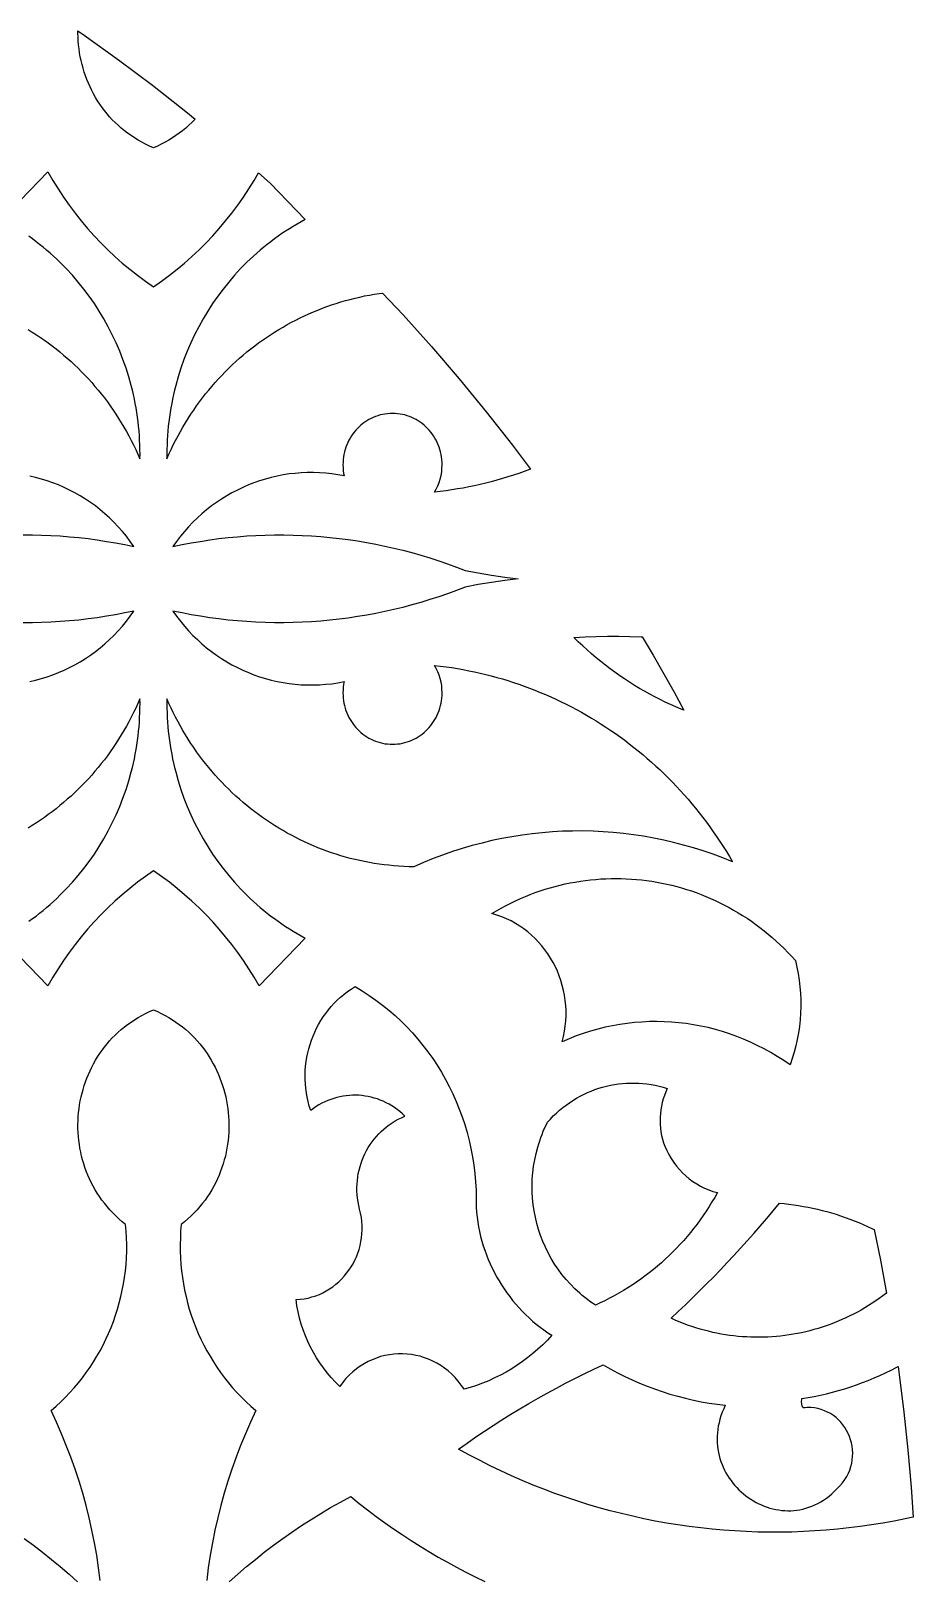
# Model space of a CAD drawing. Extents: x 1908 to 2928, y -299 to 721.
# Drawn here: x 2518.7 to 2602.2, y 216.8 to 363.3 of the extents above; entities that cross this region are included whole.
import ezdxf

# ---------------------------------------------------------------- set-up
doc = ezdxf.new("R2010")
doc.units = 0
doc.layers.add('BITMAP_LAYER', color=18, linetype='CONTINUOUS')

msp = doc.modelspace()

# ---------------------------------------------------------------- linework, layer by layer
at = {"layer": 'BITMAP_LAYER'}
for points in [[(2523.75, 362.9), (2527.01, 360.57), (2530.22, 358.16), (2533.38, 355.68), (2534.25, 354.96), (2534.2, 354.9), (2533.93, 354.63), (2533.65, 354.37), (2533.36, 354.11), (2533.06, 353.86), (2532.75, 353.62), (2532.43, 353.4), (2532.1, 353.18), (2531.76, 352.97), (2531.41, 352.77), (2531.05, 352.58), (2530.68, 352.4), (2530.3, 352.24), (2529.92, 352.4), (2529.55, 352.58), (2529.19, 352.77), (2528.85, 352.97), (2528.51, 353.18), (2528.18, 353.4), (2527.86, 353.62), (2527.55, 353.86), (2527.25, 354.11), (2526.96, 354.37), (2526.68, 354.63), (2526.41, 354.9), (2526.15, 355.18), (2525.91, 355.47), (2525.67, 355.77), (2525.44, 356.07), (2525.23, 356.38), (2525.02, 356.7), (2524.82, 357.02), (2524.64, 357.35), (2524.46, 357.68), (2524.3, 358.02), (2524.15, 358.36), (2524.01, 358.71), (2523.88, 359.06), (2523.76, 359.41), (2523.65, 359.77), (2523.55, 360.13), (2523.46, 360.5), (2523.38, 360.86), (2523.32, 361.23), (2523.26, 361.61), (2523.22, 361.98), (2523.19, 362.35), (2523.17, 362.73), (2523.16, 363.1), (2523.16, 363.31)], [(2575.41, 305.97), (2576.47, 305.93), (2576.58, 305.93), (2577.61, 304.19), (2579.56, 300.74), (2580.52, 298.97), (2580.25, 299.07), (2579.75, 299.29), (2579.25, 299.51), (2578.75, 299.75), (2578.26, 299.99), (2577.77, 300.24), (2577.28, 300.5), (2576.8, 300.77), (2576.32, 301.05), (2575.85, 301.33), (2575.38, 301.63), (2574.91, 301.94), (2574.45, 302.25), (2573.99, 302.57), (2573.54, 302.9), (2573.09, 303.25), (2572.65, 303.59), (2572.22, 303.95), (2571.78, 304.32), (2571.36, 304.69), (2570.94, 305.08), (2570.52, 305.47), (2570.11, 305.87), (2571.17, 305.93), (2572.23, 305.97), (2573.29, 305.99), (2574.35, 305.99)], [(2574.59, 283.04), (2575.07, 283.02), (2575.55, 282.99), (2576.03, 282.95), (2576.51, 282.91), (2576.99, 282.85), (2577.47, 282.78), (2577.95, 282.7), (2578.42, 282.61), (2578.9, 282.51), (2579.37, 282.4), (2579.84, 282.28), (2580.3, 282.15), (2580.77, 282.01), (2581.23, 281.86), (2581.69, 281.7), (2582.14, 281.53), (2582.59, 281.35), (2583.04, 281.16), (2583.49, 280.96), (2583.93, 280.74), (2584.37, 280.52), (2584.8, 280.29), (2585.23, 280.05), (2585.66, 279.8), (2586.08, 279.54), (2586.5, 279.27), (2586.91, 278.99), (2587.32, 278.7), (2587.72, 278.4), (2588.11, 278.09), (2588.5, 277.77), (2588.89, 277.45), (2589.27, 277.11), (2589.64, 276.76), (2590.01, 276.4), (2590.37, 276.04), (2590.73, 275.66), (2591.07, 275.27), (2591.22, 274.66), (2591.34, 274.04), (2591.43, 273.42), (2591.5, 272.79), (2591.55, 272.17), (2591.58, 271.54), (2591.58, 270.91), (2591.56, 270.29), (2591.52, 269.66), (2591.45, 269.04), (2591.36, 268.42), (2591.25, 267.8), (2591.11, 267.19), (2590.95, 266.58), (2590.77, 265.98), (2590.57, 265.38), (2589.97, 265.8), (2589.36, 266.19), (2588.74, 266.56), (2588.11, 266.91), (2587.47, 267.24), (2586.83, 267.55), (2586.17, 267.83), (2585.52, 268.09), (2584.85, 268.33), (2584.18, 268.55), (2583.5, 268.74), (2582.82, 268.92), (2582.13, 269.07), (2581.44, 269.19), (2580.75, 269.3), (2580.05, 269.38), (2579.36, 269.44), (2578.66, 269.48), (2577.96, 269.49), (2577.25, 269.49), (2576.55, 269.45), (2575.85, 269.4), (2575.15, 269.32), (2574.45, 269.22), (2573.76, 269.1), (2573.06, 268.95), (2572.37, 268.78), (2571.69, 268.59), (2571, 268.37), (2570.33, 268.13), (2569.65, 267.87), (2568.99, 267.58), (2569.11, 268.08), (2569.21, 268.57), (2569.28, 269.06), (2569.33, 269.56), (2569.36, 270.05), (2569.36, 270.54), (2569.33, 271.02), (2569.29, 271.5), (2569.22, 271.98), (2569.13, 272.45), (2569.01, 272.91), (2568.88, 273.37), (2568.72, 273.82), (2568.54, 274.25), (2568.35, 274.68), (2568.13, 275.1), (2567.9, 275.51), (2567.64, 275.9), (2567.37, 276.29), (2567.08, 276.66), (2566.77, 277.01), (2566.44, 277.35), (2566.1, 277.67), (2565.74, 277.98), (2565.37, 278.27), (2564.98, 278.54), (2564.58, 278.79), (2564.16, 279.02), (2563.72, 279.23), (2563.28, 279.42), (2562.82, 279.58), (2562.34, 279.73), (2562.79, 279.99), (2563.23, 280.24), (2563.68, 280.48), (2564.13, 280.71), (2564.59, 280.93), (2565.05, 281.14), (2565.51, 281.34), (2565.97, 281.53), (2566.44, 281.7), (2566.91, 281.87), (2567.38, 282.02), (2567.85, 282.16), (2568.33, 282.29), (2568.8, 282.41), (2569.28, 282.53), (2569.76, 282.62), (2570.24, 282.71), (2570.72, 282.79), (2571.2, 282.86), (2571.69, 282.92), (2572.17, 282.96), (2572.65, 283), (2573.14, 283.02), (2573.62, 283.04), (2574.1, 283.04)], [(2550.07, 272.4), (2550.73, 271.97), (2551.37, 271.52), (2551.99, 271.05), (2552.59, 270.56), (2553.18, 270.06), (2553.75, 269.53), (2554.3, 268.98), (2554.82, 268.42), (2555.33, 267.84), (2555.82, 267.24), (2556.29, 266.62), (2556.74, 265.99), (2557.16, 265.35), (2557.57, 264.69), (2557.95, 264.02), (2558.31, 263.33), (2558.65, 262.64), (2558.96, 261.93), (2559.26, 261.21), (2559.53, 260.48), (2559.77, 259.74), (2559.99, 258.99), (2560.19, 258.23), (2560.36, 257.46), (2560.51, 256.68), (2560.63, 255.9), (2560.72, 255.11), (2560.79, 254.32), (2560.84, 253.52), (2560.85, 252.72), (2560.84, 251.91), (2560.88, 251.44), (2560.94, 250.97), (2561, 250.51), (2561.08, 250.06), (2561.18, 249.6), (2561.28, 249.15), (2561.4, 248.71), (2561.53, 248.26), (2561.68, 247.83), (2561.83, 247.4), (2562, 246.97), (2562.18, 246.55), (2562.37, 246.14), (2562.58, 245.73), (2562.79, 245.33), (2563.02, 244.94), (2563.25, 244.55), (2563.5, 244.17), (2563.76, 243.8), (2564.03, 243.44), (2564.31, 243.08), (2564.6, 242.73), (2564.9, 242.4), (2565.21, 242.07), (2565.53, 241.75), (2565.86, 241.43), (2566.2, 241.13), (2566.55, 240.84), (2566.91, 240.56), (2567.27, 240.29), (2567.65, 240.03), (2568.03, 239.78), (2567.6, 239.32), (2567.16, 238.88), (2566.7, 238.46), (2566.23, 238.06), (2565.74, 237.67), (2565.25, 237.3), (2564.74, 236.95), (2564.22, 236.62), (2563.69, 236.3), (2563.15, 236.01), (2562.6, 235.74), (2562.04, 235.48), (2561.47, 235.25), (2560.89, 235.04), (2560.3, 234.84), (2559.71, 234.67), (2559.58, 234.87), (2559.44, 235.07), (2559.16, 235.44), (2558.86, 235.79), (2558.54, 236.11), (2558.2, 236.41), (2557.86, 236.68), (2557.5, 236.92), (2557.13, 237.15), (2556.74, 237.34), (2556.35, 237.52), (2555.96, 237.66), (2555.55, 237.79), (2555.14, 237.88), (2554.73, 237.96), (2554.31, 238), (2553.89, 238.03), (2553.47, 238.02), (2553.05, 237.99), (2552.64, 237.94), (2552.22, 237.86), (2551.81, 237.76), (2551.41, 237.63), (2551.01, 237.47), (2550.62, 237.29), (2550.24, 237.09), (2549.87, 236.86), (2549.52, 236.6), (2549.17, 236.32), (2548.84, 236.01), (2548.52, 235.68), (2548.37, 235.5), (2548.22, 235.32), (2548.08, 235.13), (2547.94, 234.93), (2547.53, 235.35), (2547.13, 235.78), (2546.76, 236.23), (2546.4, 236.69), (2546.06, 237.16), (2545.75, 237.65), (2545.45, 238.16), (2545.18, 238.67), (2544.93, 239.2), (2544.7, 239.74), (2544.49, 240.29), (2544.3, 240.85), (2544.14, 241.41), (2544, 241.99), (2543.89, 242.57), (2543.8, 243.16), (2544.19, 243.19), (2544.57, 243.24), (2544.94, 243.31), (2545.31, 243.41), (2545.67, 243.52), (2546.01, 243.66), (2546.35, 243.81), (2546.67, 243.99), (2546.98, 244.18), (2547.28, 244.38), (2547.57, 244.61), (2547.85, 244.85), (2548.11, 245.1), (2548.36, 245.37), (2548.59, 245.65), (2548.81, 245.94), (2549.01, 246.25), (2549.2, 246.56), (2549.37, 246.89), (2549.52, 247.22), (2549.65, 247.57), (2549.77, 247.92), (2549.87, 248.28), (2549.95, 248.65), (2550.01, 249.02), (2550.04, 249.4), (2550.06, 249.78), (2550.06, 250.17), (2550.03, 250.56), (2549.99, 250.95), (2549.92, 251.34), (2549.82, 251.73), (2549.74, 252.08), (2549.67, 252.42), (2549.62, 252.76), (2549.59, 253.1), (2549.57, 253.44), (2549.57, 253.78), (2549.58, 254.12), (2549.61, 254.45), (2549.65, 254.78), (2549.7, 255.11), (2549.77, 255.43), (2549.86, 255.76), (2549.96, 256.07), (2550.07, 256.38), (2550.19, 256.69), (2550.33, 256.98), (2550.48, 257.28), (2550.64, 257.56), (2550.82, 257.84), (2551, 258.11), (2551.2, 258.37), (2551.41, 258.62), (2551.63, 258.86), (2551.87, 259.09), (2552.11, 259.31), (2552.36, 259.52), (2552.63, 259.72), (2552.9, 259.91), (2553.19, 260.08), (2553.48, 260.25), (2553.79, 260.39), (2554.1, 260.53), (2553.87, 260.75), (2553.63, 260.96), (2553.38, 261.15), (2553.13, 261.34), (2552.87, 261.51), (2552.61, 261.66), (2552.34, 261.81), (2552.06, 261.94), (2551.78, 262.05), (2551.5, 262.16), (2551.21, 262.25), (2550.92, 262.33), (2550.63, 262.39), (2550.34, 262.44), (2550.04, 262.48), (2549.74, 262.51), (2549.44, 262.52), (2549.15, 262.51), (2548.85, 262.5), (2548.55, 262.47), (2548.25, 262.43), (2547.96, 262.37), (2547.67, 262.3), (2547.38, 262.22), (2547.09, 262.12), (2546.8, 262.01), (2546.52, 261.89), (2546.25, 261.75), (2545.97, 261.6), (2545.71, 261.44), (2545.45, 261.26), (2545.19, 261.07), (2545.06, 261.49), (2544.95, 261.91), (2544.86, 262.33), (2544.78, 262.75), (2544.73, 263.18), (2544.69, 263.6), (2544.67, 264.02), (2544.66, 264.45), (2544.68, 264.87), (2544.71, 265.28), (2544.76, 265.7), (2544.83, 266.11), (2544.91, 266.52), (2545.01, 266.92), (2545.13, 267.32), (2545.26, 267.72), (2545.41, 268.1), (2545.57, 268.48), (2545.75, 268.86), (2545.94, 269.22), (2546.15, 269.58), (2546.38, 269.93), (2546.61, 270.27), (2546.87, 270.6), (2547.14, 270.91), (2547.42, 271.22), (2547.71, 271.52), (2548.02, 271.8), (2548.34, 272.07), (2548.68, 272.33), (2549.03, 272.57), (2549.39, 272.8)], [(2576.25, 263.66), (2576.64, 263.63), (2577.02, 263.59), (2577.41, 263.53), (2577.79, 263.46), (2578.18, 263.37), (2578.56, 263.27), (2578.94, 263.15), (2578.8, 262.83), (2578.67, 262.5), (2578.56, 262.17), (2578.46, 261.83), (2578.39, 261.48), (2578.33, 261.14), (2578.29, 260.79), (2578.26, 260.44), (2578.26, 260.09), (2578.27, 259.74), (2578.3, 259.39), (2578.34, 259.05), (2578.41, 258.7), (2578.49, 258.36), (2578.59, 258.02), (2578.7, 257.68), (2578.89, 257.28), (2579.09, 256.89), (2579.31, 256.52), (2579.56, 256.16), (2579.82, 255.81), (2580.1, 255.49), (2580.39, 255.18), (2580.7, 254.89), (2581.03, 254.61), (2581.37, 254.36), (2581.73, 254.13), (2582.1, 253.92), (2582.48, 253.72), (2582.87, 253.56), (2583.27, 253.41), (2583.69, 253.29), (2583.44, 252.84), (2583.18, 252.41), (2582.91, 251.98), (2582.64, 251.55), (2582.35, 251.13), (2582.06, 250.72), (2581.77, 250.32), (2581.46, 249.92), (2581.15, 249.53), (2580.83, 249.14), (2580.5, 248.77), (2580.16, 248.4), (2579.82, 248.03), (2579.47, 247.68), (2579.12, 247.33), (2578.76, 246.99), (2578.39, 246.65), (2578.01, 246.33), (2577.63, 246.01), (2577.24, 245.7), (2576.85, 245.4), (2576.45, 245.1), (2576.04, 244.82), (2575.63, 244.54), (2575.22, 244.27), (2574.79, 244.01), (2574.36, 243.76), (2573.93, 243.52), (2573.49, 243.29), (2573.05, 243.06), (2572.6, 242.84), (2572.15, 242.64), (2571.88, 242.81), (2571.63, 242.99), (2571.38, 243.18), (2571.13, 243.37), (2570.89, 243.56), (2570.66, 243.77), (2570.2, 244.18), (2569.77, 244.62), (2569.36, 245.07), (2568.98, 245.54), (2568.62, 246.03), (2568.28, 246.53), (2567.97, 247.05), (2567.68, 247.58), (2567.41, 248.12), (2567.17, 248.67), (2566.96, 249.23), (2566.76, 249.8), (2566.6, 250.38), (2566.46, 250.97), (2566.35, 251.56), (2566.26, 252.16), (2566.2, 252.76), (2566.16, 253.37), (2566.15, 253.97), (2566.17, 254.58), (2566.22, 255.19), (2566.29, 255.8), (2566.4, 256.41), (2566.53, 257.01), (2566.69, 257.61), (2566.78, 257.91), (2566.87, 258.21), (2566.98, 258.51), (2567.09, 258.8), (2567.21, 259.1), (2567.34, 259.39), (2567.47, 259.68), (2567.61, 259.96), (2567.88, 260.26), (2568.16, 260.55), (2568.45, 260.83), (2568.75, 261.09), (2569.06, 261.35), (2569.37, 261.59), (2569.69, 261.81), (2570.01, 262.03), (2570.35, 262.23), (2570.69, 262.42), (2571.03, 262.6), (2571.38, 262.76), (2571.74, 262.91), (2572.09, 263.05), (2572.46, 263.17), (2572.83, 263.28), (2573.2, 263.38), (2573.57, 263.46), (2573.95, 263.53), (2574.33, 263.59), (2574.71, 263.63), (2575.09, 263.66), (2575.48, 263.67), (2575.86, 263.67)], [(2590.02, 252.25), (2590.47, 252.19), (2590.93, 252.14), (2591.38, 252.07), (2591.83, 251.99), (2592.28, 251.91), (2592.72, 251.82), (2593.17, 251.72), (2593.61, 251.61), (2594.05, 251.49), (2594.49, 251.37), (2594.93, 251.24), (2595.36, 251.1), (2595.79, 250.95), (2596.22, 250.79), (2596.65, 250.63), (2597.07, 250.46), (2597.49, 250.28), (2597.91, 250.09), (2598.32, 249.9), (2598.52, 249.8), (2599.12, 246.89), (2599.7, 243.77), (2599.69, 243.76), (2599.36, 243.51), (2599.02, 243.27), (2598.68, 243.04), (2598.34, 242.81), (2598, 242.59), (2597.65, 242.38), (2597.29, 242.17), (2596.94, 241.98), (2596.58, 241.79), (2596.22, 241.61), (2595.85, 241.43), (2595.48, 241.27), (2595.11, 241.11), (2594.74, 240.96), (2594.36, 240.81), (2593.98, 240.68), (2593.6, 240.55), (2593.22, 240.43), (2592.83, 240.32), (2592.44, 240.21), (2592.05, 240.12), (2591.66, 240.03), (2591.27, 239.95), (2590.87, 239.88), (2590.48, 239.81), (2590.08, 239.76), (2589.68, 239.71), (2589.28, 239.67), (2588.88, 239.64), (2588.48, 239.61), (2588.08, 239.6), (2587.68, 239.59), (2587.27, 239.59), (2586.87, 239.6), (2586.47, 239.62), (2586.06, 239.64), (2585.66, 239.68), (2585.26, 239.72), (2584.85, 239.77), (2584.45, 239.83), (2584.05, 239.9), (2583.65, 239.98), (2583.25, 240.06), (2582.85, 240.16), (2582.45, 240.26), (2582.05, 240.37), (2581.66, 240.49), (2581.26, 240.62), (2580.87, 240.75), (2580.48, 240.9), (2580.08, 241.05), (2579.7, 241.22), (2579.31, 241.39), (2579.99, 242.03), (2580.67, 242.67), (2581.34, 243.32), (2582.01, 243.98), (2582.67, 244.64), (2583.32, 245.3), (2583.97, 245.98), (2584.61, 246.66), (2585.25, 247.34), (2585.88, 248.03), (2586.51, 248.73), (2587.13, 249.43), (2587.75, 250.13), (2588.36, 250.85), (2588.96, 251.56), (2589.56, 252.29)], [(2573.55, 236.6), (2574.23, 236.23), (2574.92, 235.89), (2575.62, 235.56), (2576.32, 235.26), (2577.03, 234.97), (2577.75, 234.7), (2578.47, 234.45), (2579.2, 234.22), (2579.94, 234.01), (2580.68, 233.82), (2581.42, 233.65), (2582.17, 233.49), (2582.92, 233.36), (2583.68, 233.25), (2584.44, 233.16), (2584.29, 232.83), (2584.15, 232.49), (2584.03, 232.16), (2583.93, 231.83), (2583.85, 231.5), (2583.78, 231.18), (2583.73, 230.85), (2583.69, 230.53), (2583.67, 230.22), (2583.67, 229.9), (2583.68, 229.59), (2583.7, 229.29), (2583.74, 228.99), (2583.79, 228.69), (2583.86, 228.4), (2583.93, 228.11), (2584.03, 227.83), (2584.13, 227.55), (2584.24, 227.28), (2584.37, 227.01), (2584.5, 226.76), (2584.65, 226.5), (2584.81, 226.26), (2584.98, 226.02), (2585.15, 225.79), (2585.34, 225.57), (2585.53, 225.36), (2585.73, 225.15), (2585.94, 224.95), (2586.16, 224.76), (2586.39, 224.58), (2586.62, 224.41), (2586.86, 224.25), (2587.1, 224.1), (2587.35, 223.96), (2587.6, 223.83), (2587.86, 223.71), (2588.13, 223.61), (2588.4, 223.51), (2588.67, 223.42), (2588.94, 223.35), (2589.22, 223.29), (2589.5, 223.24), (2589.78, 223.2), (2590.07, 223.18), (2590.35, 223.17), (2590.64, 223.17), (2590.92, 223.19), (2591.21, 223.22), (2591.5, 223.26), (2591.78, 223.32), (2592.07, 223.4), (2592.35, 223.49), (2592.63, 223.59), (2592.91, 223.71), (2593.19, 223.85), (2593.47, 224), (2593.74, 224.17), (2594.01, 224.35), (2594.27, 224.55), (2594.53, 224.77), (2594.78, 225.01), (2595.03, 225.26), (2595.27, 225.54), (2595.52, 225.82), (2595.74, 226.11), (2595.93, 226.4), (2596.09, 226.71), (2596.22, 227.02), (2596.33, 227.34), (2596.41, 227.66), (2596.46, 227.98), (2596.49, 228.31), (2596.5, 228.63), (2596.48, 228.95), (2596.44, 229.27), (2596.38, 229.59), (2596.3, 229.89), (2596.19, 230.2), (2596.07, 230.49), (2595.92, 230.77), (2595.76, 231.04), (2595.57, 231.3), (2595.37, 231.55), (2595.16, 231.77), (2594.92, 231.99), (2594.67, 232.18), (2594.41, 232.36), (2594.13, 232.51), (2593.83, 232.64), (2593.53, 232.75), (2593.21, 232.84), (2592.88, 232.9), (2592.53, 232.93), (2592.18, 232.93), (2592, 232.92), (2591.82, 232.9), (2591.77, 233), (2591.73, 233.11), (2591.7, 233.22), (2591.67, 233.33), (2591.66, 233.44), (2591.66, 233.55), (2591.67, 233.67), (2591.69, 233.78), (2592.27, 233.88), (2592.86, 233.99), (2593.44, 234.11), (2594.03, 234.24), (2594.6, 234.39), (2595.17, 234.55), (2595.74, 234.72), (2596.31, 234.9), (2596.87, 235.09), (2597.43, 235.3), (2597.98, 235.51), (2598.53, 235.74), (2599.07, 235.98), (2599.61, 236.23), (2600.14, 236.49), (2600.67, 236.76), (2600.79, 236.83), (2600.9, 236.08), (2601.35, 232.5), (2601.72, 228.93), (2602.03, 225.39), (2602.21, 222.56), (2601.48, 222.4), (2600.42, 222.19), (2599.35, 222), (2598.28, 221.82), (2597.21, 221.67), (2596.14, 221.54), (2595.06, 221.42), (2593.99, 221.32), (2592.91, 221.25), (2591.83, 221.19), (2590.75, 221.15), (2589.67, 221.13), (2588.59, 221.13), (2587.51, 221.15), (2586.43, 221.19), (2585.34, 221.25), (2584.26, 221.32), (2583.19, 221.42), (2582.11, 221.54), (2581.03, 221.67), (2579.96, 221.83), (2578.88, 222), (2577.81, 222.19), (2576.74, 222.41), (2575.68, 222.64), (2574.61, 222.89), (2573.55, 223.16), (2572.5, 223.45), (2571.44, 223.76), (2570.39, 224.09), (2569.35, 224.44), (2568.31, 224.81), (2567.27, 225.2), (2566.24, 225.6), (2565.21, 226.03), (2564.19, 226.48), (2563.18, 226.94), (2562.17, 227.43), (2561.16, 227.94), (2560.17, 228.46), (2559.18, 229.01), (2559.99, 229.58), (2560.81, 230.15), (2561.63, 230.7), (2562.47, 231.25), (2563.3, 231.78), (2564.15, 232.31), (2565, 232.82), (2565.85, 233.32), (2566.71, 233.82), (2567.58, 234.3), (2568.45, 234.77), (2569.32, 235.24), (2570.21, 235.69), (2571.09, 236.13), (2571.99, 236.56), (2572.88, 236.98)]]:
    msp.add_lwpolyline(points, close=True, dxfattribs=at)
for points in [[(2515.94, 345.45), (2520.31, 349.97), (2520.78, 349.16), (2521.28, 348.36), (2521.79, 347.57), (2522.33, 346.8), (2522.89, 346.05), (2523.47, 345.32), (2524.06, 344.61), (2524.68, 343.91), (2525.32, 343.24), (2525.98, 342.58), (2526.66, 341.95), (2527.35, 341.33), (2528.06, 340.74), (2528.79, 340.17), (2529.54, 339.62), (2530.3, 339.09), (2530.3, 339.09), (2530.3, 339.09), (2530.31, 339.09), (2530.31, 339.09), (2531.07, 339.62), (2531.82, 340.17), (2532.55, 340.74), (2533.26, 341.33), (2533.95, 341.95), (2534.63, 342.58), (2535.29, 343.24), (2535.92, 343.91), (2536.54, 344.61), (2537.14, 345.32), (2537.72, 346.05), (2538.28, 346.8), (2538.82, 347.57), (2539.33, 348.36), (2539.83, 349.16), (2540.24, 349.88), (2541.36, 348.88), (2544.67, 345.45), (2544.29, 345.24), (2543.91, 345.02), (2543.54, 344.8), (2543.17, 344.58), (2542.81, 344.34), (2542.45, 344.11), (2542.1, 343.86), (2541.75, 343.61), (2541.41, 343.35), (2541.07, 343.09), (2540.74, 342.82), (2540.41, 342.55), (2540.09, 342.27), (2539.77, 341.99), (2539.46, 341.7), (2539.15, 341.4), (2538.56, 340.8), (2537.98, 340.17), (2537.43, 339.53), (2536.89, 338.86), (2536.39, 338.18), (2535.9, 337.49), (2535.44, 336.77), (2535, 336.04), (2534.59, 335.3), (2534.2, 334.54), (2533.83, 333.77), (2533.5, 332.98), (2533.18, 332.18), (2532.9, 331.37), (2532.64, 330.55), (2532.41, 329.72), (2532.3, 329.3), (2532.2, 328.88), (2532.11, 328.45), (2532.03, 328.03), (2531.95, 327.6), (2531.88, 327.17), (2531.81, 326.74), (2531.76, 326.3), (2531.71, 325.87), (2531.67, 325.43), (2531.63, 324.99), (2531.61, 324.55), (2531.59, 324.11), (2531.57, 323.66), (2531.57, 323.22), (2531.57, 322.77), (2531.77, 323.22), (2531.97, 323.66), (2532.18, 324.1), (2532.4, 324.53), (2532.63, 324.96), (2532.86, 325.38), (2533.1, 325.8), (2533.34, 326.21), (2533.6, 326.61), (2533.85, 327.01), (2534.12, 327.41), (2534.39, 327.79), (2534.67, 328.18), (2534.95, 328.55), (2535.24, 328.93), (2535.54, 329.29), (2535.84, 329.65), (2536.15, 330), (2536.46, 330.35), (2536.78, 330.69), (2537.1, 331.03), (2537.43, 331.36), (2537.77, 331.68), (2538.11, 332), (2538.45, 332.31), (2538.81, 332.61), (2539.16, 332.91), (2539.52, 333.2), (2539.89, 333.48), (2540.26, 333.76), (2540.63, 334.03), (2541.01, 334.29), (2541.39, 334.54), (2541.78, 334.79), (2542.17, 335.04), (2542.57, 335.27), (2542.97, 335.5), (2543.37, 335.72), (2543.78, 335.93), (2544.19, 336.14), (2544.61, 336.33), (2545.03, 336.53), (2545.45, 336.71), (2545.87, 336.88), (2546.3, 337.05), (2546.73, 337.21), (2547.17, 337.36), (2547.61, 337.51), (2548.05, 337.65), (2548.49, 337.77), (2548.94, 337.89), (2549.39, 338.01), (2549.84, 338.11), (2550.3, 338.21), (2550.75, 338.29), (2551.21, 338.37), (2551.67, 338.44), (2552, 338.49), (2553.95, 336.41), (2556.64, 333.41), (2559.26, 330.35), (2561.81, 327.24), (2564.29, 324.08), (2566, 321.81), (2565.91, 321.78), (2565.41, 321.59), (2564.89, 321.41), (2564.38, 321.23), (2563.86, 321.07), (2563.34, 320.91), (2562.82, 320.76), (2562.29, 320.62), (2561.77, 320.48), (2561.23, 320.36), (2560.7, 320.24), (2560.17, 320.12), (2559.63, 320.02), (2559.09, 319.93), (2558.55, 319.84), (2558, 319.76), (2557.46, 319.69), (2556.91, 319.63), (2557.08, 319.92), (2557.22, 320.23), (2557.35, 320.54), (2557.45, 320.87), (2557.53, 321.2), (2557.59, 321.54), (2557.62, 321.88), (2557.63, 322.23), (2557.63, 322.48), (2557.61, 322.72), (2557.58, 322.97), (2557.54, 323.21), (2557.49, 323.44), (2557.42, 323.67), (2557.35, 323.9), (2557.27, 324.12), (2557.17, 324.33), (2557.07, 324.54), (2556.95, 324.75), (2556.83, 324.95), (2556.7, 325.14), (2556.56, 325.32), (2556.41, 325.5), (2556.26, 325.67), (2556.1, 325.83), (2555.93, 325.98), (2555.75, 326.12), (2555.56, 326.26), (2555.37, 326.39), (2555.18, 326.5), (2554.97, 326.61), (2554.77, 326.71), (2554.55, 326.79), (2554.33, 326.87), (2554.11, 326.94), (2553.88, 326.99), (2553.65, 327.03), (2553.42, 327.06), (2553.18, 327.08), (2552.94, 327.09), (2552.7, 327.08), (2552.46, 327.06), (2552.22, 327.03), (2551.99, 326.99), (2551.76, 326.94), (2551.54, 326.87), (2551.32, 326.79), (2551.11, 326.71), (2550.9, 326.61), (2550.7, 326.5), (2550.5, 326.39), (2550.31, 326.26), (2550.13, 326.12), (2549.95, 325.98), (2549.78, 325.83), (2549.62, 325.67), (2549.46, 325.5), (2549.31, 325.32), (2549.17, 325.14), (2549.04, 324.95), (2548.92, 324.75), (2548.81, 324.54), (2548.7, 324.33), (2548.61, 324.12), (2548.52, 323.9), (2548.45, 323.67), (2548.39, 323.44), (2548.33, 323.21), (2548.29, 322.97), (2548.26, 322.72), (2548.25, 322.48), (2548.24, 322.23), (2548.25, 321.95), (2548.27, 321.68), (2548.3, 321.41), (2548.35, 321.16), (2547.77, 321.27), (2547.19, 321.35), (2546.61, 321.42), (2546.03, 321.46), (2545.45, 321.48), (2544.87, 321.48), (2544.29, 321.46), (2543.72, 321.41), (2543.15, 321.35), (2542.58, 321.26), (2542.02, 321.15), (2541.46, 321.02), (2540.91, 320.87), (2540.36, 320.71), (2539.82, 320.52), (2539.29, 320.31), (2538.77, 320.08), (2538.25, 319.83), (2537.74, 319.57), (2537.24, 319.28), (2536.75, 318.98), (2536.27, 318.66), (2535.8, 318.32), (2535.34, 317.96), (2534.9, 317.58), (2534.46, 317.19), (2534.04, 316.78), (2533.63, 316.35), (2533.24, 315.91), (2532.86, 315.45), (2532.5, 314.97), (2532.15, 314.47), (2533.01, 314.66), (2533.88, 314.82), (2534.75, 314.97), (2535.63, 315.11), (2536.5, 315.23), (2537.38, 315.33), (2538.25, 315.41), (2539.13, 315.48), (2540.01, 315.53), (2540.88, 315.56), (2541.76, 315.58), (2542.64, 315.58), (2543.52, 315.57), (2544.39, 315.54), (2545.27, 315.49), (2546.14, 315.43), (2547.01, 315.35), (2547.88, 315.25), (2548.75, 315.14), (2549.62, 315.01), (2550.49, 314.87), (2551.35, 314.71), (2552.21, 314.53), (2553.07, 314.33), (2553.92, 314.13), (2554.78, 313.9), (2555.62, 313.66), (2556.47, 313.4), (2557.31, 313.13), (2558.15, 312.84), (2558.98, 312.53), (2559.81, 312.21), (2561.06, 311.98), (2562.32, 311.77), (2563.58, 311.58), (2564.84, 311.42), (2563.58, 311.26), (2562.32, 311.08), (2561.06, 310.87), (2559.81, 310.64), (2558.98, 310.32), (2558.15, 310.01), (2557.31, 309.72), (2556.47, 309.45), (2555.62, 309.19), (2554.78, 308.95), (2553.92, 308.72), (2553.07, 308.51), (2552.21, 308.32), (2551.35, 308.14), (2550.49, 307.98), (2549.62, 307.84), (2548.75, 307.71), (2547.88, 307.59), (2547.01, 307.5), (2546.14, 307.42), (2545.27, 307.35), (2544.39, 307.31), (2543.52, 307.28), (2542.64, 307.26), (2541.76, 307.26), (2540.88, 307.28), (2540.01, 307.32), (2539.13, 307.37), (2538.25, 307.44), (2537.38, 307.52), (2536.5, 307.62), (2535.63, 307.74), (2534.75, 307.87), (2533.88, 308.02), (2533.01, 308.19), (2532.15, 308.37), (2532.5, 307.88), (2532.86, 307.4), (2533.24, 306.94), (2533.63, 306.49), (2534.04, 306.07), (2534.46, 305.66), (2534.9, 305.26), (2535.34, 304.89), (2535.8, 304.53), (2536.27, 304.19), (2536.75, 303.87), (2537.24, 303.56), (2537.74, 303.28), (2538.25, 303.01), (2538.77, 302.76), (2539.29, 302.54), (2539.82, 302.33), (2540.36, 302.14), (2540.91, 301.97), (2541.46, 301.82), (2542.02, 301.7), (2542.58, 301.59), (2543.15, 301.5), (2543.72, 301.44), (2544.29, 301.39), (2544.87, 301.37), (2545.45, 301.37), (2546.03, 301.39), (2546.61, 301.43), (2547.19, 301.49), (2547.77, 301.58), (2548.35, 301.69), (2548.3, 301.43), (2548.27, 301.17), (2548.25, 300.9), (2548.24, 300.62), (2548.25, 300.37), (2548.26, 300.12), (2548.29, 299.88), (2548.33, 299.64), (2548.39, 299.41), (2548.45, 299.17), (2548.52, 298.95), (2548.61, 298.73), (2548.7, 298.51), (2548.81, 298.3), (2548.92, 298.1), (2549.04, 297.9), (2549.17, 297.71), (2549.31, 297.53), (2549.46, 297.35), (2549.62, 297.18), (2549.78, 297.02), (2549.95, 296.87), (2550.13, 296.72), (2550.31, 296.59), (2550.5, 296.46), (2550.7, 296.34), (2550.9, 296.24), (2551.11, 296.14), (2551.32, 296.05), (2551.54, 295.98), (2551.76, 295.91), (2551.99, 295.86), (2552.22, 295.81), (2552.46, 295.78), (2552.7, 295.76), (2552.94, 295.76), (2553.18, 295.76), (2553.42, 295.78), (2553.65, 295.81), (2553.88, 295.86), (2554.11, 295.91), (2554.33, 295.98), (2554.55, 296.05), (2554.77, 296.14), (2554.97, 296.24), (2555.18, 296.34), (2555.37, 296.46), (2555.56, 296.59), (2555.75, 296.72), (2555.93, 296.87), (2556.1, 297.02), (2556.26, 297.18), (2556.41, 297.35), (2556.56, 297.53), (2556.7, 297.71), (2556.83, 297.9), (2556.95, 298.1), (2557.07, 298.3), (2557.17, 298.51), (2557.27, 298.73), (2557.35, 298.95), (2557.42, 299.17), (2557.49, 299.41), (2557.54, 299.64), (2557.58, 299.88), (2557.61, 300.12), (2557.63, 300.37), (2557.63, 300.62), (2557.62, 300.97), (2557.59, 301.31), (2557.53, 301.65), (2557.45, 301.98), (2557.35, 302.3), (2557.22, 302.62), (2557.08, 302.93), (2556.91, 303.22), (2557.46, 303.16), (2558, 303.09), (2558.55, 303.01), (2559.09, 302.92), (2559.63, 302.83), (2560.17, 302.72), (2560.7, 302.61), (2561.23, 302.49), (2561.77, 302.36), (2562.29, 302.23), (2562.82, 302.09), (2563.34, 301.94), (2563.86, 301.78), (2564.38, 301.61), (2564.89, 301.44), (2565.41, 301.26), (2565.91, 301.07), (2566.42, 300.87), (2566.92, 300.67), (2567.42, 300.46), (2567.92, 300.24), (2568.41, 300.02), (2568.9, 299.78), (2569.39, 299.54), (2569.87, 299.3), (2570.35, 299.04), (2570.82, 298.78), (2571.29, 298.52), (2571.76, 298.24), (2572.22, 297.96), (2572.68, 297.67), (2573.14, 297.38), (2573.59, 297.07), (2574.04, 296.77), (2574.48, 296.45), (2574.92, 296.13), (2575.35, 295.8), (2575.78, 295.46), (2576.2, 295.12), (2576.62, 294.78), (2577.04, 294.42), (2577.45, 294.06), (2577.85, 293.69), (2578.26, 293.32), (2578.65, 292.94), (2579.04, 292.56), (2579.43, 292.17), (2579.81, 291.77), (2580.18, 291.36), (2580.55, 290.96), (2580.92, 290.54), (2581.27, 290.12), (2581.63, 289.69), (2581.97, 289.26), (2582.32, 288.82), (2582.65, 288.38), (2582.98, 287.93), (2583.3, 287.47), (2583.62, 287.01), (2583.93, 286.55), (2584.24, 286.07), (2584.54, 285.6), (2584.83, 285.12), (2585.12, 284.63), (2584.21, 284.99), (2583.29, 285.34), (2582.36, 285.65), (2581.43, 285.95), (2580.49, 286.21), (2579.55, 286.46), (2578.61, 286.68), (2577.66, 286.87), (2576.71, 287.04), (2575.75, 287.18), (2574.8, 287.3), (2573.84, 287.4), (2572.88, 287.47), (2571.92, 287.52), (2570.95, 287.54), (2569.99, 287.53), (2569.03, 287.51), (2568.07, 287.45), (2567.11, 287.38), (2566.15, 287.28), (2565.2, 287.15), (2564.24, 287), (2563.29, 286.83), (2562.35, 286.63), (2561.41, 286.4), (2560.47, 286.16), (2559.53, 285.88), (2558.61, 285.59), (2557.68, 285.26), (2556.77, 284.92), (2555.86, 284.55), (2554.96, 284.15), (2554.48, 284.16), (2554.01, 284.18), (2553.54, 284.21), (2553.07, 284.24), (2552.6, 284.29), (2552.14, 284.34), (2551.67, 284.4), (2551.21, 284.47), (2550.75, 284.55), (2550.3, 284.64), (2549.84, 284.74), (2549.39, 284.84), (2548.94, 284.95), (2548.49, 285.07), (2548.05, 285.2), (2547.61, 285.34), (2547.17, 285.48), (2546.73, 285.63), (2546.3, 285.79), (2545.87, 285.96), (2545.45, 286.14), (2545.03, 286.32), (2544.61, 286.51), (2544.19, 286.71), (2543.78, 286.92), (2543.37, 287.13), (2542.97, 287.35), (2542.57, 287.58), (2542.17, 287.81), (2541.78, 288.05), (2541.39, 288.3), (2541.01, 288.56), (2540.63, 288.82), (2540.26, 289.09), (2539.89, 289.37), (2539.52, 289.65), (2539.16, 289.94), (2538.81, 290.24), (2538.45, 290.54), (2538.11, 290.85), (2537.77, 291.17), (2537.43, 291.49), (2537.1, 291.82), (2536.78, 292.15), (2536.46, 292.49), (2536.15, 292.84), (2535.84, 293.2), (2535.54, 293.56), (2535.24, 293.92), (2534.95, 294.29), (2534.67, 294.67), (2534.39, 295.05), (2534.12, 295.44), (2533.85, 295.83), (2533.6, 296.23), (2533.34, 296.64), (2533.1, 297.05), (2532.86, 297.47), (2532.63, 297.89), (2532.4, 298.31), (2532.18, 298.75), (2531.97, 299.18), (2531.77, 299.63), (2531.57, 300.07), (2531.57, 299.63), (2531.57, 299.18), (2531.59, 298.74), (2531.61, 298.3), (2531.63, 297.86), (2531.67, 297.42), (2531.71, 296.98), (2531.76, 296.54), (2531.81, 296.11), (2531.88, 295.68), (2531.95, 295.25), (2532.03, 294.82), (2532.11, 294.39), (2532.2, 293.97), (2532.3, 293.55), (2532.41, 293.13), (2532.64, 292.3), (2532.9, 291.47), (2533.18, 290.66), (2533.5, 289.87), (2533.83, 289.08), (2534.2, 288.31), (2534.59, 287.55), (2535, 286.8), (2535.44, 286.07), (2535.9, 285.36), (2536.39, 284.66), (2536.89, 283.98), (2537.43, 283.32), (2537.98, 282.68), (2538.56, 282.05), (2539.15, 281.45), (2539.46, 281.15), (2539.77, 280.86), (2540.09, 280.58), (2540.41, 280.3), (2540.74, 280.02), (2541.07, 279.76), (2541.41, 279.49), (2541.75, 279.24), (2542.1, 278.99), (2542.45, 278.74), (2542.81, 278.5), (2543.17, 278.27), (2543.54, 278.04), (2543.91, 277.82), (2544.29, 277.61), (2544.67, 277.4), (2540.3, 272.87), (2539.83, 273.69), (2539.33, 274.49), (2538.82, 275.28), (2538.28, 276.04), (2537.72, 276.79), (2537.14, 277.52), (2536.54, 278.24), (2535.92, 278.93), (2535.29, 279.61), (2534.63, 280.26), (2533.95, 280.9), (2533.26, 281.51), (2532.55, 282.11), (2531.82, 282.68), (2531.07, 283.23), (2530.31, 283.76), (2530.31, 283.76), (2530.3, 283.76), (2530.3, 283.76), (2530.3, 283.76), (2529.54, 283.23), (2528.79, 282.68), (2528.06, 282.11), (2527.35, 281.51), (2526.66, 280.9), (2525.98, 280.26), (2525.32, 279.61), (2524.68, 278.93), (2524.06, 278.24), (2523.47, 277.52), (2522.89, 276.79), (2522.33, 276.04), (2521.79, 275.28), (2521.28, 274.49), (2520.78, 273.69), (2520.31, 272.87), (2515.94, 277.4)], [(2518.44, 335.04), (2518.83, 334.79), (2519.22, 334.54), (2519.6, 334.29), (2519.98, 334.03), (2520.35, 333.76), (2520.72, 333.48), (2521.09, 333.2), (2521.45, 332.91), (2521.8, 332.61), (2522.15, 332.31), (2522.5, 332), (2522.84, 331.68), (2523.17, 331.36), (2523.5, 331.03), (2523.83, 330.69), (2524.15, 330.35), (2524.46, 330), (2524.77, 329.65), (2525.07, 329.29), (2525.37, 328.93), (2525.66, 328.55), (2525.94, 328.18), (2526.22, 327.79), (2526.49, 327.41), (2526.75, 327.01), (2527.01, 326.61), (2527.26, 326.21), (2527.51, 325.8), (2527.75, 325.38), (2527.98, 324.96), (2528.21, 324.53), (2528.42, 324.1), (2528.63, 323.66), (2528.84, 323.22), (2529.03, 322.77), (2529.04, 323.22), (2529.03, 323.66), (2529.02, 324.11), (2529, 324.55), (2528.98, 324.99), (2528.94, 325.43), (2528.9, 325.87), (2528.85, 326.3), (2528.79, 326.74), (2528.73, 327.17), (2528.66, 327.6), (2528.58, 328.03), (2528.5, 328.45), (2528.41, 328.88), (2528.31, 329.3), (2528.2, 329.72), (2527.97, 330.55), (2527.71, 331.37), (2527.42, 332.18), (2527.11, 332.98), (2526.77, 333.77), (2526.41, 334.54), (2526.02, 335.3), (2525.61, 336.04), (2525.17, 336.77), (2524.71, 337.49), (2524.22, 338.18), (2523.71, 338.86), (2523.18, 339.53), (2522.63, 340.17), (2522.05, 340.8), (2521.45, 341.4), (2521.15, 341.7), (2520.83, 341.99), (2520.52, 342.27), (2520.19, 342.55), (2519.87, 342.82), (2519.53, 343.09), (2519.2, 343.35), (2518.85, 343.61), (2518.51, 343.86)], [(2517.97, 315.58), (2518.85, 315.58), (2519.72, 315.56), (2520.6, 315.53), (2521.48, 315.48), (2522.35, 315.41), (2523.23, 315.33), (2524.11, 315.23), (2524.98, 315.11), (2525.85, 314.97), (2526.72, 314.82), (2527.59, 314.66), (2528.46, 314.47), (2528.11, 314.97), (2527.75, 315.45), (2527.37, 315.91), (2526.97, 316.35), (2526.57, 316.78), (2526.14, 317.19), (2525.71, 317.58), (2525.26, 317.96), (2524.81, 318.32), (2524.34, 318.66), (2523.86, 318.98), (2523.37, 319.28), (2522.87, 319.57), (2522.36, 319.83), (2521.84, 320.08), (2521.32, 320.31), (2520.78, 320.52), (2520.24, 320.71), (2519.7, 320.87), (2519.15, 321.02), (2518.59, 321.15)], [(2518.59, 301.7), (2519.15, 301.82), (2519.7, 301.97), (2520.24, 302.14), (2520.78, 302.33), (2521.32, 302.54), (2521.84, 302.76), (2522.36, 303.01), (2522.87, 303.28), (2523.37, 303.56), (2523.86, 303.87), (2524.34, 304.19), (2524.81, 304.53), (2525.26, 304.89), (2525.71, 305.26), (2526.14, 305.66), (2526.57, 306.07), (2526.97, 306.49), (2527.37, 306.94), (2527.75, 307.4), (2528.11, 307.88), (2528.46, 308.37), (2527.59, 308.19), (2526.72, 308.02), (2525.85, 307.87), (2524.98, 307.74), (2524.11, 307.62), (2523.23, 307.52), (2522.35, 307.44), (2521.48, 307.37), (2520.6, 307.32), (2519.72, 307.28), (2518.85, 307.26), (2517.97, 307.26)], [(2518.51, 278.99), (2518.85, 279.24), (2519.2, 279.49), (2519.53, 279.76), (2519.87, 280.02), (2520.19, 280.3), (2520.52, 280.58), (2520.83, 280.86), (2521.15, 281.15), (2521.45, 281.45), (2522.05, 282.05), (2522.63, 282.68), (2523.18, 283.32), (2523.71, 283.98), (2524.22, 284.66), (2524.71, 285.36), (2525.17, 286.07), (2525.61, 286.8), (2526.02, 287.55), (2526.41, 288.31), (2526.77, 289.08), (2527.11, 289.87), (2527.42, 290.66), (2527.71, 291.47), (2527.97, 292.3), (2528.2, 293.13), (2528.31, 293.55), (2528.41, 293.97), (2528.5, 294.39), (2528.58, 294.82), (2528.66, 295.25), (2528.73, 295.68), (2528.79, 296.11), (2528.85, 296.54), (2528.9, 296.98), (2528.94, 297.42), (2528.98, 297.86), (2529, 298.3), (2529.02, 298.74), (2529.03, 299.18), (2529.04, 299.63), (2529.03, 300.07), (2528.84, 299.63), (2528.63, 299.18), (2528.42, 298.75), (2528.21, 298.31), (2527.98, 297.89), (2527.75, 297.47), (2527.51, 297.05), (2527.26, 296.64), (2527.01, 296.23), (2526.75, 295.83), (2526.49, 295.44), (2526.22, 295.05), (2525.94, 294.67), (2525.66, 294.29), (2525.37, 293.92), (2525.07, 293.56), (2524.77, 293.2), (2524.46, 292.84), (2524.15, 292.49), (2523.83, 292.15), (2523.5, 291.82), (2523.17, 291.49), (2522.84, 291.17), (2522.5, 290.85), (2522.15, 290.54), (2521.8, 290.24), (2521.45, 289.94), (2521.09, 289.65), (2520.72, 289.37), (2520.35, 289.09), (2519.98, 288.82), (2519.6, 288.56), (2519.22, 288.3), (2518.83, 288.05), (2518.44, 287.81)], [(2525.26, 216.57), (2525.11, 217.77), (2524.93, 218.96), (2524.72, 220.14), (2524.48, 221.32), (2524.22, 222.49), (2523.93, 223.66), (2523.61, 224.82), (2523.26, 225.96), (2522.88, 227.1), (2522.48, 228.23), (2522.05, 229.35), (2521.6, 230.46), (2521.12, 231.56), (2520.61, 232.65), (2521.08, 233.06), (2521.53, 233.48), (2521.97, 233.91), (2522.4, 234.35), (2522.81, 234.81), (2523.2, 235.28), (2523.58, 235.76), (2523.95, 236.25), (2524.3, 236.75), (2524.63, 237.27), (2524.95, 237.79), (2525.25, 238.32), (2525.54, 238.86), (2525.81, 239.41), (2526.06, 239.96), (2526.3, 240.53), (2526.52, 241.1), (2526.72, 241.68), (2526.9, 242.26), (2527.07, 242.86), (2527.22, 243.45), (2527.35, 244.05), (2527.47, 244.66), (2527.57, 245.27), (2527.65, 245.89), (2527.71, 246.5), (2527.75, 247.12), (2527.77, 247.75), (2527.78, 248.37), (2527.76, 249), (2527.73, 249.63), (2527.67, 250.26), (2527.35, 250.53), (2527.04, 250.8), (2526.74, 251.08), (2526.45, 251.37), (2526.17, 251.66), (2525.91, 251.97), (2525.66, 252.28), (2525.42, 252.59), (2525.19, 252.91), (2524.98, 253.24), (2524.78, 253.57), (2524.59, 253.91), (2524.41, 254.25), (2524.24, 254.6), (2524.09, 254.95), (2523.95, 255.31), (2523.82, 255.66), (2523.7, 256.02), (2523.59, 256.39), (2523.5, 256.76), (2523.42, 257.13), (2523.35, 257.5), (2523.29, 257.87), (2523.24, 258.24), (2523.2, 258.62), (2523.18, 258.99), (2523.16, 259.37), (2523.16, 259.74), (2523.17, 260.12), (2523.19, 260.49), (2523.22, 260.87), (2523.26, 261.24), (2523.32, 261.61), (2523.38, 261.98), (2523.46, 262.35), (2523.55, 262.71), (2523.65, 263.07), (2523.76, 263.43), (2523.88, 263.79), (2524.01, 264.14), (2524.15, 264.49), (2524.3, 264.83), (2524.46, 265.17), (2524.64, 265.5), (2524.82, 265.83), (2525.02, 266.15), (2525.23, 266.47), (2525.44, 266.77), (2525.67, 267.08), (2525.91, 267.37), (2526.15, 267.66), (2526.41, 267.94), (2526.68, 268.22), (2526.96, 268.48), (2527.25, 268.74), (2527.55, 268.98), (2527.86, 269.22), (2528.18, 269.45), (2528.51, 269.67), (2528.85, 269.88), (2529.19, 270.08), (2529.55, 270.27), (2529.92, 270.44), (2530.3, 270.61), (2530.68, 270.44), (2531.05, 270.27), (2531.41, 270.08), (2531.76, 269.88), (2532.1, 269.67), (2532.43, 269.45), (2532.75, 269.22), (2533.06, 268.98), (2533.36, 268.74), (2533.65, 268.48), (2533.93, 268.22), (2534.2, 267.94), (2534.45, 267.66), (2534.7, 267.37), (2534.94, 267.08), (2535.17, 266.77), (2535.38, 266.47), (2535.59, 266.15), (2535.78, 265.83), (2535.97, 265.5), (2536.14, 265.17), (2536.31, 264.83), (2536.46, 264.49), (2536.6, 264.14), (2536.73, 263.79), (2536.85, 263.43), (2536.96, 263.07), (2537.06, 262.71), (2537.15, 262.35), (2537.22, 261.98), (2537.29, 261.61), (2537.34, 261.24), (2537.39, 260.87), (2537.42, 260.49), (2537.44, 260.12), (2537.45, 259.74), (2537.45, 259.37), (2537.43, 258.99), (2537.41, 258.62), (2537.37, 258.24), (2537.32, 257.87), (2537.26, 257.5), (2537.19, 257.13), (2537.11, 256.76), (2537.01, 256.39), (2536.91, 256.02), (2536.79, 255.66), (2536.66, 255.31), (2536.52, 254.95), (2536.36, 254.6), (2536.2, 254.25), (2536.02, 253.91), (2535.83, 253.57), (2535.63, 253.24), (2535.41, 252.91), (2535.19, 252.59), (2534.95, 252.28), (2534.7, 251.97), (2534.44, 251.66), (2534.16, 251.37), (2533.87, 251.08), (2533.57, 250.8), (2533.26, 250.53), (2532.93, 250.26), (2532.88, 249.63), (2532.85, 249), (2532.83, 248.37), (2532.84, 247.75), (2532.86, 247.12), (2532.9, 246.5), (2532.96, 245.89), (2533.04, 245.27), (2533.14, 244.66), (2533.25, 244.05), (2533.39, 243.45), (2533.54, 242.86), (2533.7, 242.26), (2533.89, 241.68), (2534.09, 241.1), (2534.31, 240.53), (2534.55, 239.96), (2534.8, 239.41), (2535.07, 238.86), (2535.36, 238.32), (2535.66, 237.79), (2535.98, 237.27), (2536.31, 236.75), (2536.66, 236.25), (2537.03, 235.76), (2537.41, 235.28), (2537.8, 234.81), (2538.21, 234.35), (2538.64, 233.91), (2539.08, 233.48), (2539.53, 233.06), (2540, 232.65), (2539.49, 231.56), (2539.01, 230.46), (2538.55, 229.35), (2538.13, 228.23), (2537.72, 227.1), (2537.35, 225.96), (2537, 224.82), (2536.68, 223.66), (2536.39, 222.49), (2536.13, 221.32), (2535.89, 220.14), (2535.68, 218.96), (2535.5, 217.77), (2535.35, 216.57)], [(2537.48, 216.44), (2538.29, 217.16), (2539.12, 217.87), (2539.95, 218.56), (2540.8, 219.24), (2541.66, 219.89), (2542.54, 220.53), (2543.42, 221.15), (2544.32, 221.76), (2545.23, 222.34), (2546.15, 222.91), (2547.08, 223.46), (2548.02, 223.99), (2548.98, 224.5), (2549.77, 223.86), (2550.57, 223.24), (2551.38, 222.63), (2552.19, 222.04), (2553.02, 221.46), (2553.85, 220.9), (2554.69, 220.34), (2555.54, 219.81), (2556.39, 219.29), (2557.26, 218.78), (2558.13, 218.29), (2559, 217.81), (2559.89, 217.34), (2560.77, 216.9), (2561.67, 216.46)], [(2518.07, 220.53), (2518.94, 219.89), (2519.81, 219.24), (2520.66, 218.56), (2521.49, 217.87), (2522.32, 217.16), (2523.13, 216.44)]]:
    msp.add_lwpolyline(points, dxfattribs=at)

doc.saveas('drawing.dxf')
